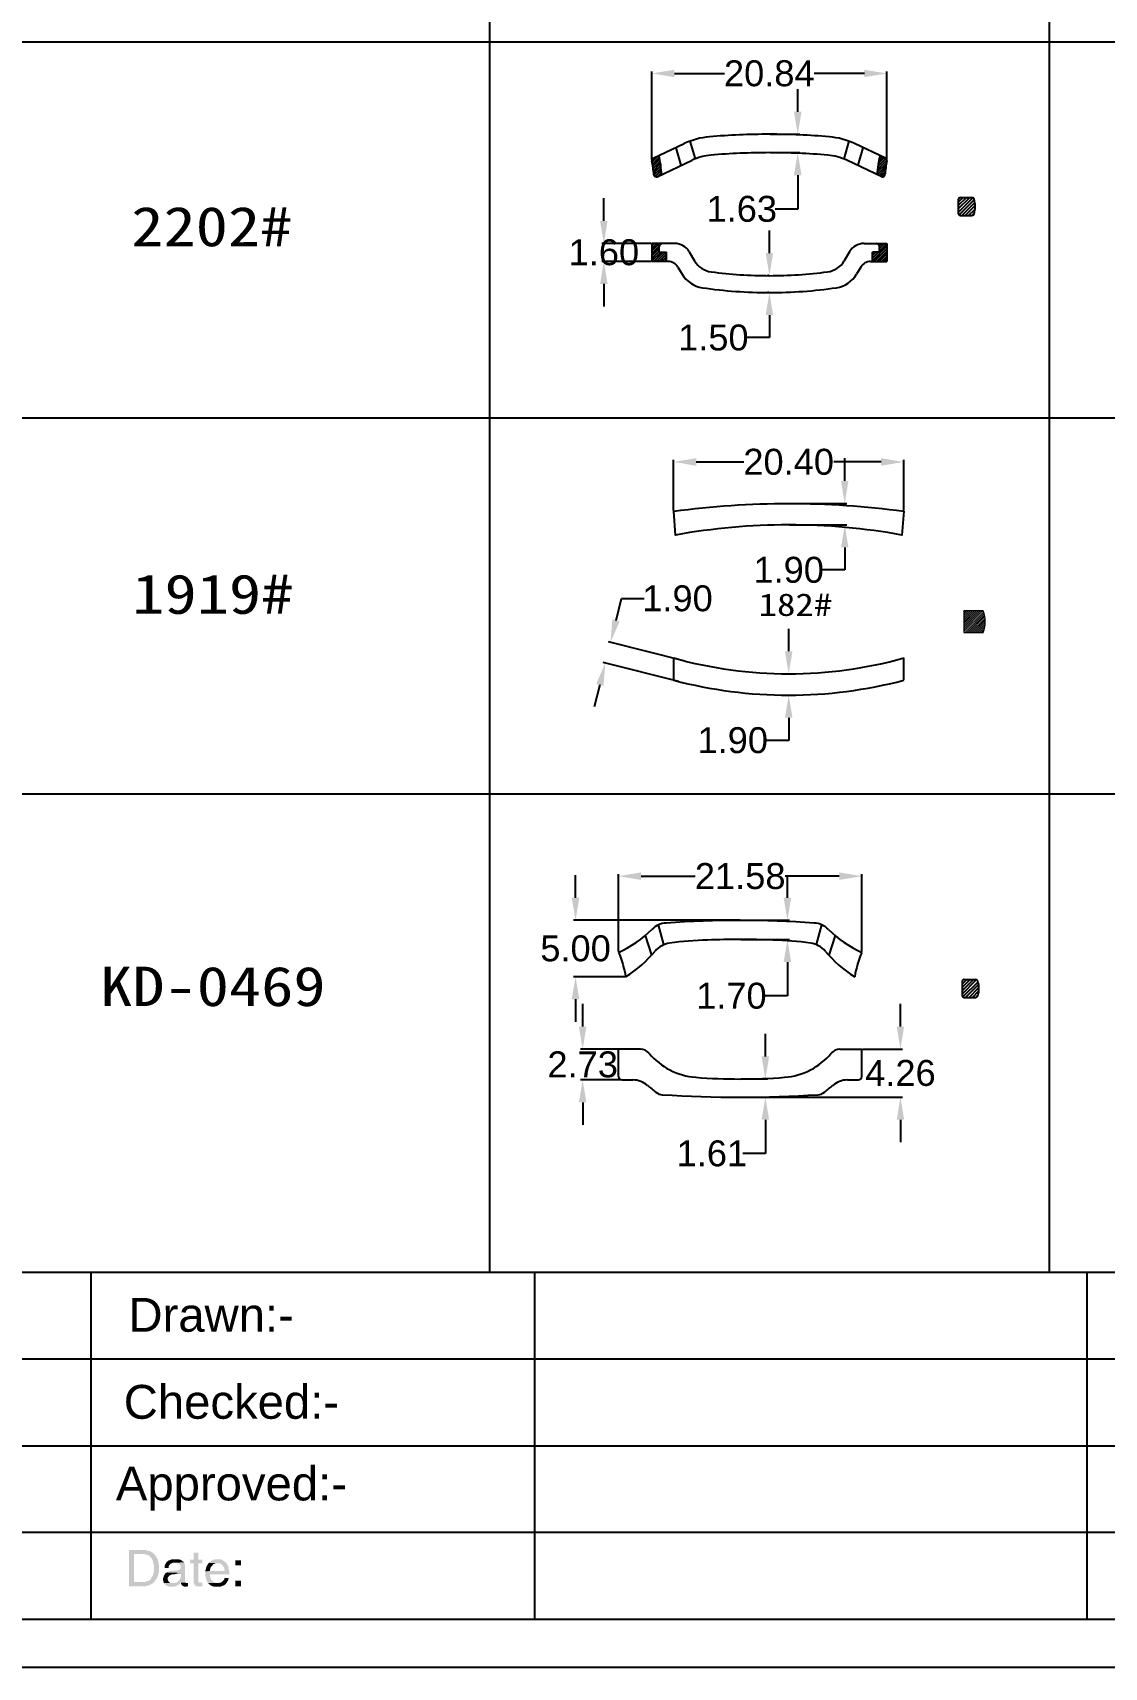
# Model space of a CAD drawing. Header units: inches. Extents: x 3613 to 8393, y -2205 to -794.
# Drawn here: x 3708.3 to 3803.3, y -1865.1 to -1720.2 of the extents above; entities that cross this region are included whole.
import ezdxf

# ---------------------------------------------------------------- set-up
doc = ezdxf.new("R2010")
doc.units = ezdxf.units.IN
doc.header["$MEASUREMENT"] = 0
doc.linetypes.add('PHANTOM2', pattern=[1.25, 0.625, -0.125, 0.125, -0.125, 0.125, -0.125])
doc.layers.add('Section Line', color=6, linetype='PHANTOM2')
doc.layers.add('绘图', color=7, linetype='Continuous', lineweight=13)
doc.styles.get("Standard").update_dxf_attribs({"font": 'arial.ttf'})
doc.dimstyles.new('Standard$0', dxfattribs={"dimtxt": 2.3, "dimasz": 2, "dimexe": 1, "dimexo": 1, "dimgap": 1, "dimtad": 0, "dimtih": 1, "dimtoh": 1, "dimdec": 1, "dimzin": 0, "dimdsep": 46, "dimtxsty": 'Standard', "dimcen": 0, "dimclrd": 4, "dimclre": 4, "dimclrt": 4, "dimadec": 1, "dimazin": 0, "dimtfac": 1, "dimtdec": 1, "dimtofl": 0, "dimtmove": 0, "dimatfit": 0, "dimfxl": 1, "dimtolj": 1, "dimtzin": 0, "dimarcsym": 0})
pattern_1 = [(45, (5193.60463, -896.85571), (-0.112253202, 0.112253202), [])]
pattern_2 = [(45, (5193.60463, -900.43512), (-0.112253202, 0.112253202), [])]

# ---------------------------------------------------------------- blocks, each defined once
blk = doc.blocks.new('*D564')
at = {"color": 0, "lineweight": -2, "transparency": 16777216}
for p, q in [((3763.17, -1731.44), (3763.17, -1723.62)), ((3765.17, -1723.8), (3769.6, -1723.8)), ((3782.01, -1723.8), (3777.57, -1723.8)), ((3784.01, -1731.44), (3784.01, -1723.62))]:
    blk.add_line(p, q, dxfattribs=at)
at = {"color": 0, "transparency": 16777216}
for points in [[(3765.17, -1723.47), (3765.17, -1724.13), (3763.17, -1723.8)], [(3782.01, -1723.47), (3782.01, -1724.13), (3784.01, -1723.8)]]:
    blk.add_solid(points, dxfattribs=at)
at = {"layer": 'Defpoints', "color": 0, "transparency": 16777216}
for p in [(3784.01, -1723.8), (3763.17, -1731.5), (3784.01, -1731.5)]:
    blk.add_point(p, dxfattribs=at)
at = {"color": 0, "lineweight": 9, "transparency": 16777216, "insert": (3773.58, -1723.8), "char_height": 2.3, "attachment_point": 5}
blk.add_mtext('\\A1;20.84', dxfattribs=at)
blk = doc.blocks.new('*D565')
at = {"color": 0, "lineweight": -2, "transparency": 16777216}
for p, q in [((3776.1, -1727.19), (3776.1, -1725.19)), ((3773.65, -1729.19), (3776.28, -1729.19)), ((3773.65, -1730.82), (3776.28, -1730.82)), ((3776.1, -1732.82), (3776.1, -1735.82)), ((3776.1, -1735.82), (3774.1, -1735.82))]:
    blk.add_line(p, q, dxfattribs=at)
at = {"color": 0, "transparency": 16777216}
for points in [[(3775.77, -1727.19), (3776.44, -1727.19), (3776.1, -1729.19)], [(3775.77, -1732.82), (3776.44, -1732.82), (3776.1, -1730.82)]]:
    blk.add_solid(points, dxfattribs=at)
at = {"layer": 'Defpoints', "color": 0, "transparency": 16777216}
for p in [(3773.59, -1729.19), (3773.59, -1730.82), (3776.1, -1730.82)]:
    blk.add_point(p, dxfattribs=at)
at = {"color": 0, "lineweight": 9, "transparency": 16777216, "insert": (3771.14, -1735.82), "char_height": 2.3, "attachment_point": 5}
blk.add_mtext('\\A1;1.63', dxfattribs=at)
blk = doc.blocks.new('*D566')
at = {"color": 0, "lineweight": -2, "transparency": 16777216}
for p, q in [((3758.91, -1736.87), (3758.91, -1734.87)), ((3763.11, -1738.87), (3758.73, -1738.87)), ((3763.11, -1740.47), (3758.73, -1740.47)), ((3758.91, -1742.47), (3758.91, -1744.47))]:
    blk.add_line(p, q, dxfattribs=at)
at = {"color": 0, "transparency": 16777216}
for points in [[(3758.57, -1736.87), (3759.24, -1736.87), (3758.91, -1738.87)], [(3758.57, -1742.47), (3759.24, -1742.47), (3758.91, -1740.47)]]:
    blk.add_solid(points, dxfattribs=at)
at = {"layer": 'Defpoints', "color": 0, "transparency": 16777216}
for p in [(3758.91, -1738.87), (3763.17, -1738.87), (3763.17, -1740.47)]:
    blk.add_point(p, dxfattribs=at)
at = {"color": 0, "lineweight": 9, "transparency": 16777216, "insert": (3758.91, -1739.67), "char_height": 2.3, "attachment_point": 5}
blk.add_mtext('\\A1;1.60', dxfattribs=at)
blk = doc.blocks.new('*D567')
at = {"color": 0, "lineweight": -2, "transparency": 16777216}
for p, q in [((3773.59, -1739.73), (3773.59, -1737.73)), ((3773.53, -1741.73), (3773.41, -1741.73)), ((3773.53, -1743.23), (3773.41, -1743.23)), ((3773.59, -1745.23), (3773.59, -1747.23)), ((3773.59, -1747.23), (3771.59, -1747.23))]:
    blk.add_line(p, q, dxfattribs=at)
at = {"color": 0, "transparency": 16777216}
for points in [[(3773.26, -1739.73), (3773.92, -1739.73), (3773.59, -1741.73)], [(3773.26, -1745.23), (3773.92, -1745.23), (3773.59, -1743.23)]]:
    blk.add_solid(points, dxfattribs=at)
at = {"layer": 'Defpoints', "color": 0, "transparency": 16777216}
for p in [(3773.59, -1741.73), (3773.59, -1743.23), (3773.59, -1743.23)]:
    blk.add_point(p, dxfattribs=at)
at = {"color": 0, "lineweight": 9, "transparency": 16777216, "insert": (3768.62, -1747.23), "char_height": 2.3, "attachment_point": 5}
blk.add_mtext('\\A1;1.50', dxfattribs=at)
blk = doc.blocks.new('*D568')
at = {"color": 0, "lineweight": -2, "transparency": 16777216}
for p, q in [((3765.1, -1762.56), (3765.1, -1758.07)), ((3767.1, -1758.25), (3771.32, -1758.25)), ((3783.5, -1758.25), (3779.29, -1758.25)), ((3785.5, -1762.56), (3785.5, -1758.07))]:
    blk.add_line(p, q, dxfattribs=at)
at = {"color": 0, "transparency": 16777216}
for points in [[(3767.1, -1757.92), (3767.1, -1758.59), (3765.1, -1758.25)], [(3783.5, -1757.92), (3783.5, -1758.59), (3785.5, -1758.25)]]:
    blk.add_solid(points, dxfattribs=at)
at = {"layer": 'Defpoints', "color": 0, "transparency": 16777216}
for p in [(3765.1, -1758.25), (3765.1, -1762.62), (3785.5, -1762.62)]:
    blk.add_point(p, dxfattribs=at)
at = {"color": 0, "lineweight": 9, "transparency": 16777216, "insert": (3775.3, -1758.25), "char_height": 2.3, "attachment_point": 5}
blk.add_mtext('\\A1;20.40', dxfattribs=at)
blk = doc.blocks.new('*D569')
at = {"color": 0, "lineweight": -2, "transparency": 16777216}
for p, q in [((3780.27, -1759.93), (3780.27, -1757.93)), ((3775.37, -1761.93), (3780.45, -1761.93)), ((3775.37, -1763.83), (3780.45, -1763.83)), ((3780.27, -1765.83), (3780.27, -1767.83)), ((3780.27, -1767.83), (3778.27, -1767.83))]:
    blk.add_line(p, q, dxfattribs=at)
at = {"color": 0, "transparency": 16777216}
for points in [[(3779.94, -1759.93), (3780.6, -1759.93), (3780.27, -1761.93)], [(3779.94, -1765.83), (3780.6, -1765.83), (3780.27, -1763.83)]]:
    blk.add_solid(points, dxfattribs=at)
at = {"layer": 'Defpoints', "color": 0, "transparency": 16777216}
for p in [(3775.3, -1761.93), (3775.3, -1763.83), (3780.27, -1763.83)]:
    blk.add_point(p, dxfattribs=at)
at = {"color": 0, "lineweight": 9, "transparency": 16777216, "insert": (3775.3, -1767.83), "char_height": 2.3, "attachment_point": 5}
blk.add_mtext('\\A1;1.90', dxfattribs=at)
blk = doc.blocks.new('*D570')
at = {"color": 0, "lineweight": -2, "transparency": 16777216}
for p, q in [((3775.3, -1775.04), (3775.3, -1773.04)), ((3775.37, -1777.04), (3775.48, -1777.04)), ((3775.37, -1778.94), (3775.48, -1778.94)), ((3775.3, -1780.94), (3775.3, -1782.94)), ((3775.3, -1782.94), (3773.3, -1782.94))]:
    blk.add_line(p, q, dxfattribs=at)
at = {"color": 0, "transparency": 16777216}
for points in [[(3774.97, -1775.04), (3775.64, -1775.04), (3775.3, -1777.04)], [(3774.97, -1780.94), (3775.64, -1780.94), (3775.3, -1778.94)]]:
    blk.add_solid(points, dxfattribs=at)
at = {"layer": 'Defpoints', "color": 0, "transparency": 16777216}
for p in [(3775.3, -1777.04), (3775.3, -1778.94), (3775.3, -1778.94)]:
    blk.add_point(p, dxfattribs=at)
at = {"color": 0, "lineweight": 9, "transparency": 16777216, "insert": (3770.34, -1782.94), "char_height": 2.3, "attachment_point": 5}
blk.add_mtext('\\A1;1.90', dxfattribs=at)
blk = doc.blocks.new('*D571')
at = {"color": 0, "lineweight": -2, "transparency": 16777216}
for p, q in [((3759.99, -1772.3), (3760.47, -1770.36)), ((3760.47, -1770.36), (3762.47, -1770.36)), ((3766.01, -1775.88), (3759.32, -1774.2)), ((3765.55, -1777.72), (3758.86, -1776.04)), ((3758.55, -1778.02), (3758.06, -1779.96))]:
    blk.add_line(p, q, dxfattribs=at)
at = {"color": 0, "transparency": 16777216}
for points in [[(3759.66, -1772.22), (3760.31, -1772.38), (3759.5, -1774.24)], [(3758.23, -1777.94), (3758.87, -1778.1), (3759.04, -1776.08)]]:
    blk.add_solid(points, dxfattribs=at)
at = {"layer": 'Defpoints', "color": 0, "transparency": 16777216}
for p in [(3759.04, -1776.08), (3766.08, -1775.89), (3765.61, -1777.74)]:
    blk.add_point(p, dxfattribs=at)
at = {"color": 0, "lineweight": 9, "transparency": 16777216, "insert": (3765.44, -1770.36), "char_height": 2.3, "attachment_point": 5}
blk.add_mtext('\\A1;1.90', dxfattribs=at)
blk = doc.blocks.new('*D572')
at = {"color": 0, "lineweight": -2, "transparency": 16777216}
for p, q in [((3760.21, -1801.68), (3760.21, -1794.81)), ((3762.21, -1794.99), (3767, -1794.99)), ((3779.79, -1794.99), (3774.99, -1794.99)), ((3781.79, -1801.68), (3781.79, -1794.81))]:
    blk.add_line(p, q, dxfattribs=at)
at = {"color": 0, "transparency": 16777216}
for points in [[(3762.21, -1794.65), (3762.21, -1795.32), (3760.21, -1794.99)], [(3779.79, -1794.65), (3779.79, -1795.32), (3781.79, -1794.99)]]:
    blk.add_solid(points, dxfattribs=at)
at = {"layer": 'Defpoints', "color": 0, "transparency": 16777216}
for p in [(3781.79, -1794.99), (3760.21, -1801.74), (3781.79, -1801.74)]:
    blk.add_point(p, dxfattribs=at)
at = {"color": 0, "lineweight": 9, "transparency": 16777216, "insert": (3771, -1794.99), "char_height": 2.3, "attachment_point": 5}
blk.add_mtext('\\A1;21.58', dxfattribs=at)
blk = doc.blocks.new('*D573')
at = {"color": 0, "lineweight": -2, "transparency": 16777216}
for p, q in [((3773.23, -1810.97), (3773.23, -1808.97)), ((3771.06, -1812.97), (3773.41, -1812.97)), ((3771.06, -1814.58), (3773.41, -1814.58)), ((3773.23, -1816.58), (3773.23, -1819.58)), ((3773.23, -1819.58), (3771.23, -1819.58))]:
    blk.add_line(p, q, dxfattribs=at)
at = {"color": 0, "transparency": 16777216}
for points in [[(3772.9, -1810.97), (3773.57, -1810.97), (3773.23, -1812.97)], [(3772.9, -1816.58), (3773.57, -1816.58), (3773.23, -1814.58)]]:
    blk.add_solid(points, dxfattribs=at)
at = {"layer": 'Defpoints', "color": 0, "transparency": 16777216}
for p in [(3771, -1812.97), (3771, -1814.58), (3773.23, -1814.58)]:
    blk.add_point(p, dxfattribs=at)
at = {"color": 0, "lineweight": 9, "transparency": 16777216, "insert": (3768.49, -1819.58), "char_height": 2.3, "attachment_point": 5}
blk.add_mtext('\\A1;1.61', dxfattribs=at)
blk = doc.blocks.new('*D574')
at = {"color": 0, "lineweight": -2, "transparency": 16777216}
for p, q in [((3775.19, -1796.9), (3775.19, -1794.9)), ((3771.06, -1798.9), (3775.37, -1798.9)), ((3771.06, -1800.6), (3775.37, -1800.6)), ((3775.19, -1802.6), (3775.19, -1805.6)), ((3775.19, -1805.6), (3773.19, -1805.6))]:
    blk.add_line(p, q, dxfattribs=at)
at = {"color": 0, "transparency": 16777216}
for points in [[(3774.85, -1796.9), (3775.52, -1796.9), (3775.19, -1798.9)], [(3774.85, -1802.6), (3775.52, -1802.6), (3775.19, -1800.6)]]:
    blk.add_solid(points, dxfattribs=at)
at = {"layer": 'Defpoints', "color": 0, "transparency": 16777216}
for p in [(3771, -1798.9), (3775.19, -1798.9), (3771, -1800.6)]:
    blk.add_point(p, dxfattribs=at)
at = {"color": 0, "lineweight": 9, "transparency": 16777216, "insert": (3770.22, -1805.6), "char_height": 2.3, "attachment_point": 5}
blk.add_mtext('\\A1;1.70', dxfattribs=at)
blk = doc.blocks.new('*D575')
at = {"color": 0, "lineweight": -2, "transparency": 16777216}
for p, q in [((3756.4, -1796.9), (3756.4, -1794.9)), ((3771, -1798.9), (3756.22, -1798.9)), ((3760.78, -1803.9), (3756.22, -1803.9)), ((3756.4, -1805.9), (3756.4, -1807.9))]:
    blk.add_line(p, q, dxfattribs=at)
at = {"color": 0, "transparency": 16777216}
for points in [[(3756.06, -1796.9), (3756.73, -1796.9), (3756.4, -1798.9)], [(3756.06, -1805.9), (3756.73, -1805.9), (3756.4, -1803.9)]]:
    blk.add_solid(points, dxfattribs=at)
at = {"layer": 'Defpoints', "color": 0, "transparency": 16777216}
for p in [(3756.4, -1798.9), (3771.06, -1798.9), (3760.84, -1803.9)]:
    blk.add_point(p, dxfattribs=at)
at = {"color": 0, "lineweight": 9, "transparency": 16777216, "insert": (3756.4, -1801.4), "char_height": 2.3, "attachment_point": 5}
blk.add_mtext('\\A1;5.00', dxfattribs=at)
blk = doc.blocks.new('*D576')
at = {"color": 0, "lineweight": -2, "transparency": 16777216}
for p, q in [((3757.03, -1808.32), (3757.03, -1806.32)), ((3760.44, -1810.32), (3756.85, -1810.32)), ((3760.44, -1813.05), (3756.85, -1813.05)), ((3757.03, -1815.05), (3757.03, -1817.05))]:
    blk.add_line(p, q, dxfattribs=at)
at = {"color": 0, "transparency": 16777216}
for points in [[(3756.69, -1808.32), (3757.36, -1808.32), (3757.03, -1810.32)], [(3756.69, -1815.05), (3757.36, -1815.05), (3757.03, -1813.05)]]:
    blk.add_solid(points, dxfattribs=at)
at = {"layer": 'Defpoints', "color": 0, "transparency": 16777216}
for p in [(3757.03, -1810.32), (3760.51, -1810.32), (3760.51, -1813.05)]:
    blk.add_point(p, dxfattribs=at)
at = {"color": 0, "lineweight": 9, "transparency": 16777216, "insert": (3757.03, -1811.69), "char_height": 2.3, "attachment_point": 5}
blk.add_mtext('\\A1;2.73', dxfattribs=at)
blk = doc.blocks.new('*D577')
at = {"color": 0, "lineweight": -2, "transparency": 16777216}
for p, q in [((3785.21, -1808.32), (3785.21, -1806.32)), ((3781.85, -1810.32), (3785.39, -1810.32)), ((3771.06, -1814.58), (3785.39, -1814.58)), ((3785.21, -1816.58), (3785.21, -1818.58))]:
    blk.add_line(p, q, dxfattribs=at)
at = {"color": 0, "transparency": 16777216}
for points in [[(3784.88, -1808.32), (3785.54, -1808.32), (3785.21, -1810.32)], [(3784.88, -1816.58), (3785.54, -1816.58), (3785.21, -1814.58)]]:
    blk.add_solid(points, dxfattribs=at)
at = {"layer": 'Defpoints', "color": 0, "transparency": 16777216}
for p in [(3781.79, -1810.32), (3785.21, -1810.32), (3771, -1814.58)]:
    blk.add_point(p, dxfattribs=at)
at = {"color": 0, "lineweight": 9, "transparency": 16777216, "insert": (3785.21, -1812.45), "char_height": 2.3, "attachment_point": 5}
blk.add_mtext('\\A1;4.26', dxfattribs=at)

msp = doc.modelspace()

# ---------------------------------------------------------------- hatches: boundary and pattern name
at = {"lineweight": 9}
h = msp.add_hatch(dxfattribs=at)
h.set_pattern_fill('ANSI31', color=1, style=0)
h.set_pattern_definition([(45, (3726.22736, -1779.39709), (-0.08838835, 0.08838835), [])])
h.paths.add_polyline_path([(3792.538, -1773.363, 0.2105263), (3792.538, -1771.463), (3790.838, -1771.463), (3790.838, -1773.363)])
at = {"transparency": 33554559}
for points in [[(3718.108, -1854.747), (3716.8, -1854.747), (3716.8, -1857.951), (3718.289, -1857.951), (3718.379, -1857.906), (3718.469, -1857.906), (3718.56, -1857.861), (3718.605, -1857.861), (3718.695, -1857.816), (3718.785, -1857.771), (3718.83, -1857.726), (3718.921, -1857.68), (3718.966, -1857.635), (3719.011, -1857.59), (3717.251, -1857.59), (3717.251, -1855.108), (3718.063, -1855.108), (3719.011, -1855.063), (3718.921, -1855.018), (3718.876, -1854.972), (3718.785, -1854.927), (3718.74, -1854.882), (3718.65, -1854.837), (3718.56, -1854.792), (3718.379, -1854.792), (3718.334, -1854.747), (3718.244, -1854.747)], [(3719.011, -1855.063), (3718.063, -1855.108), (3718.199, -1855.108), (3718.289, -1855.153), (3718.379, -1855.153), (3718.424, -1855.198), (3718.515, -1855.198), (3718.605, -1855.243), (3718.65, -1855.334), (3718.695, -1855.379), (3718.785, -1855.424), (3718.83, -1855.514), (3718.83, -1855.559), (3718.876, -1855.649), (3718.921, -1855.695), (3718.921, -1855.785), (3718.966, -1855.875), (3718.966, -1855.965), (3719.011, -1856.056), (3719.011, -1856.642), (3718.966, -1856.733), (3718.966, -1856.823), (3718.921, -1856.913), (3718.921, -1857.003), (3718.876, -1857.049), (3718.83, -1857.139), (3718.785, -1857.184), (3718.74, -1857.274), (3718.74, -1857.274), (3718.695, -1857.364), (3718.605, -1857.41), (3718.56, -1857.455), (3718.469, -1857.5), (3718.379, -1857.5), (3718.334, -1857.545), (3718.244, -1857.545), (3718.153, -1857.59), (3717.251, -1857.59), (3719.011, -1857.59), (3719.101, -1857.5), (3719.101, -1857.5), (3719.146, -1857.41), (3719.192, -1857.364), (3719.237, -1857.319), (3719.282, -1857.229), (3719.327, -1857.139), (3719.327, -1857.094), (3719.372, -1857.003), (3719.372, -1856.913), (3719.417, -1856.823), (3719.417, -1856.733), (3719.462, -1856.642), (3719.462, -1856.101), (3719.417, -1856.011), (3719.417, -1855.83), (3719.372, -1855.74), (3719.372, -1855.695), (3719.327, -1855.604), (3719.327, -1855.514), (3719.282, -1855.469), (3719.237, -1855.379), (3719.192, -1855.288), (3719.146, -1855.243), (3719.101, -1855.198), (3719.056, -1855.108)], [(3722.937, -1854.972), (3722.531, -1854.972), (3722.531, -1855.604), (3722.215, -1855.604), (3722.215, -1855.92), (3722.531, -1855.92), (3722.531, -1857.635), (3722.576, -1857.726), (3722.622, -1857.816), (3722.622, -1857.861), (3722.667, -1857.906), (3722.712, -1857.906), (3722.802, -1857.951), (3722.892, -1857.951), (3722.983, -1857.996), (3723.028, -1857.996), (3723.073, -1857.951), (3723.299, -1857.951), (3723.299, -1857.635), (3723.073, -1857.635), (3722.983, -1857.59), (3722.937, -1857.545), (3722.937, -1855.92), (3723.299, -1855.92), (3723.299, -1855.604), (3722.937, -1855.604)], [(3720.139, -1856.733), (3720.094, -1856.778), (3720.004, -1856.823), (3720.004, -1856.868), (3719.959, -1856.913), (3719.914, -1857.003), (3719.868, -1857.049), (3719.868, -1857.139), (3719.823, -1857.229), (3719.823, -1857.455), (3719.868, -1857.545), (3719.868, -1857.635), (3719.914, -1857.68), (3720.636, -1857.68), (3720.5, -1857.68), (3720.41, -1857.635), (3720.365, -1857.59), (3720.32, -1857.545), (3720.275, -1857.455), (3720.23, -1857.364), (3720.23, -1857.229), (3720.275, -1857.139), (3720.32, -1857.094), (3720.365, -1857.003), (3720.41, -1857.003), (3720.5, -1856.958), (3720.591, -1856.913), (3720.771, -1856.913), (3721.132, -1856.823), (3721.313, -1856.823), (3721.403, -1856.778)], [(3721.674, -1855.83), (3720.861, -1855.875), (3721.042, -1855.875), (3721.087, -1855.92), (3721.177, -1855.92), (3721.222, -1855.965), (3721.313, -1856.011), (3721.358, -1856.101), (3721.358, -1856.191), (3721.403, -1856.281), (3721.403, -1856.281), (3721.358, -1856.372), (3721.358, -1856.417), (3721.313, -1856.462), (3721.222, -1856.507), (3721.177, -1856.507), (3721.087, -1856.552), (3720.591, -1856.597), (3720.455, -1856.597), (3720.365, -1856.642), (3720.275, -1856.687), (3720.23, -1856.687), (3720.139, -1856.733), (3721.403, -1856.778), (3721.403, -1857.094), (3721.358, -1857.184), (3721.358, -1857.319), (3721.313, -1857.364), (3721.222, -1857.455), (3721.177, -1857.5), (3721.132, -1857.545), (3721.087, -1857.59), (3720.997, -1857.635), (3720.907, -1857.635), (3720.816, -1857.68), (3719.914, -1857.68), (3719.959, -1857.771), (3720.049, -1857.816), (3720.094, -1857.861), (3720.139, -1857.906), (3720.23, -1857.951), (3720.275, -1857.951), (3720.365, -1857.996), (3720.861, -1857.996), (3720.907, -1857.951), (3720.997, -1857.906), (3721.087, -1857.906), (3721.132, -1857.861), (3721.222, -1857.816), (3721.313, -1857.726), (3721.313, -1857.726), (3721.403, -1857.635), (3721.809, -1857.635), (3721.764, -1857.545), (3721.764, -1856.101), (3721.719, -1856.011), (3721.719, -1855.92)], [(3720.907, -1855.559), (3720.591, -1855.559), (3720.5, -1855.604), (3720.41, -1855.649), (3720.365, -1855.649), (3720.275, -1855.695), (3720.23, -1855.74), (3720.184, -1855.785), (3720.139, -1855.83), (3720.094, -1855.875), (3720.049, -1855.965), (3720.004, -1856.056), (3719.959, -1856.146), (3719.959, -1856.326), (3720.32, -1856.326), (3720.32, -1856.191), (3720.365, -1856.101), (3720.41, -1856.056), (3720.455, -1855.965), (3720.5, -1855.965), (3720.591, -1855.92), (3720.681, -1855.875), (3720.861, -1855.875), (3721.674, -1855.83), (3721.629, -1855.785), (3721.538, -1855.74), (3721.493, -1855.695), (3721.448, -1855.649), (3721.358, -1855.604), (3721.268, -1855.604), (3721.222, -1855.559), (3720.997, -1855.559)], [(3724.653, -1855.559), (3724.427, -1855.559), (3724.337, -1855.604), (3724.291, -1855.604), (3724.201, -1855.649), (3724.111, -1855.695), (3724.066, -1855.74), (3723.976, -1855.785), (3723.93, -1855.83), (3723.885, -1855.875), (3724.653, -1855.92), (3724.833, -1855.92), (3724.923, -1855.965), (3725.014, -1856.011), (3725.059, -1856.056), (3725.104, -1856.101), (3725.104, -1856.101), (3725.149, -1856.191), (3725.194, -1856.236), (3725.239, -1856.326), (3725.239, -1856.417), (3725.284, -1856.507), (3725.284, -1856.597), (3723.976, -1856.597), (3723.569, -1856.642), (3723.569, -1857.094), (3723.614, -1857.184), (3723.614, -1857.274), (3723.66, -1857.364), (3723.66, -1857.41), (3723.705, -1857.5), (3723.75, -1857.59), (3723.795, -1857.635), (3723.84, -1857.68), (3724.653, -1857.68), (3724.562, -1857.68), (3724.472, -1857.635), (3724.382, -1857.635), (3724.337, -1857.59), (3724.246, -1857.545), (3724.201, -1857.5), (3724.156, -1857.455), (3724.111, -1857.41), (3724.066, -1857.364), (3724.066, -1857.274), (3724.021, -1857.229), (3724.021, -1857.139), (3723.976, -1857.003), (3723.976, -1856.913), (3725.691, -1856.913), (3725.691, -1856.597), (3725.645, -1856.507), (3725.645, -1856.326), (3725.6, -1856.236), (3725.555, -1856.146), (3725.555, -1856.101), (3725.51, -1856.011), (3725.465, -1855.965), (3725.42, -1855.875), (3725.375, -1855.83), (3725.284, -1855.785), (3725.239, -1855.74), (3725.149, -1855.695), (3725.104, -1855.649), (3725.014, -1855.604), (3724.923, -1855.559), (3724.743, -1855.559)], [(3723.885, -1855.875), (3723.84, -1855.92), (3723.795, -1856.011), (3723.75, -1856.056), (3723.705, -1856.146), (3723.66, -1856.191), (3723.66, -1856.281), (3723.614, -1856.372), (3723.614, -1856.462), (3723.569, -1856.552), (3723.569, -1856.642), (3723.976, -1856.597), (3723.976, -1856.507), (3724.021, -1856.417), (3724.021, -1856.326), (3724.066, -1856.281), (3724.111, -1856.191), (3724.156, -1856.146), (3724.201, -1856.101), (3724.246, -1856.011), (3724.337, -1855.965), (3724.382, -1855.965), (3724.472, -1855.92), (3724.653, -1855.92)], [(3726.729, -1856.101), (3726.729, -1855.649), (3726.232, -1855.649), (3726.232, -1856.101)], [(3721.809, -1857.635), (3721.403, -1857.635), (3721.403, -1857.726), (3721.899, -1857.68), (3721.899, -1857.68)], [(3722.035, -1857.68), (3721.899, -1857.68), (3721.403, -1857.726), (3721.448, -1857.816), (3721.493, -1857.861), (3721.493, -1857.861), (3721.538, -1857.906), (3721.629, -1857.951), (3721.719, -1857.996), (3721.899, -1857.996), (3721.945, -1857.951), (3722.035, -1857.951)], [(3725.645, -1857.229), (3725.239, -1857.229), (3725.239, -1857.364), (3725.194, -1857.41), (3725.104, -1857.5), (3725.059, -1857.545), (3725.014, -1857.59), (3724.923, -1857.635), (3724.833, -1857.635), (3724.743, -1857.68), (3723.84, -1857.68), (3723.885, -1857.771), (3723.976, -1857.816), (3724.021, -1857.861), (3724.111, -1857.906), (3724.201, -1857.951), (3724.246, -1857.951), (3724.337, -1857.996), (3724.923, -1857.996), (3725.014, -1857.951), (3725.104, -1857.906), (3725.149, -1857.906), (3725.239, -1857.861), (3725.284, -1857.816), (3725.375, -1857.771), (3725.42, -1857.68), (3725.465, -1857.635), (3725.51, -1857.545), (3725.555, -1857.5), (3725.6, -1857.41), (3725.6, -1857.319)], [(3726.729, -1857.951), (3726.729, -1857.455), (3726.232, -1857.455), (3726.232, -1857.951)]]:
    msp.add_hatch(color=256, dxfattribs=at).paths.add_polyline_path(points)
at = {"layer": 'Section Line', "linetype": 'Continuous', "ltscale": 2}
h = msp.add_hatch(dxfattribs=at)
h.set_pattern_fill('ANSI31', color=1, scale=0.05)
h.set_pattern_definition(pattern_2)
edge = h.paths.add_edge_path()
edge.add_arc((3763.542, -1732.779), 0.2, 184.5653, 295.22972, ccw=False)
edge.add_arc((3751.543, -1733.737), 11.837, 364.5653, 370.71005)
edge.add_arc((3763.37, -1731.5), 0.2, 115.22972, 190.71005, ccw=False)
edge.add_line((3763.285, -1731.319), (3763.795, -1731.079))
edge.add_arc((3751.543, -1733.737), 12.537, 364.45022, 372.24086, ccw=False)
edge.add_line((3764.042, -1732.764), (3763.627, -1732.96))
h = msp.add_hatch(dxfattribs=at)
h.set_pattern_fill('ANSI31', color=1, scale=0.05)
h.set_pattern_definition(pattern_2)
edge = h.paths.add_edge_path()
edge.add_arc((3783.636, -1732.779), 0.2, 244.77028, 355.4347)
edge.add_arc((3795.635, -1733.737), 11.837, 169.28995, 175.4347, ccw=False)
edge.add_arc((3783.807, -1731.5), 0.2, 349.28995, 424.77028)
edge.add_line((3783.892, -1731.319), (3783.383, -1731.079))
edge.add_arc((3795.635, -1733.737), 12.537, 167.75914, 175.54978)
edge.add_line((3783.135, -1732.764), (3783.55, -1732.96))
h = msp.add_hatch(dxfattribs=at)
h.set_pattern_fill('ANSI31', color=256, scale=0.0666)
h.set_pattern_definition([(45, (4256.62656, -1457.33464), (-0.149521264, 0.149521264), [])])
edge = h.paths.add_edge_path()
edge.add_line((3790.344, -1735.004), (3790.344, -1736.2))
edge.add_arc((3790.544, -1736.2), 0.2, 180, 270)
edge.add_line((3790.544, -1736.4), (3791.548, -1736.4))
edge.add_arc((3791.548, -1736.2), 0.2, 270, 341.767)
edge.add_arc((3789.731, -1735.602), 2.112, 341.767, 378.233)
edge.add_arc((3791.548, -1735.004), 0.2, 18.233, 90)
edge.add_line((3791.548, -1734.804), (3790.544, -1734.804))
edge.add_arc((3790.544, -1735.004), 0.2, 90, 180)
h = msp.add_hatch(dxfattribs=at)
h.set_pattern_fill('ANSI31', color=1, scale=0.05)
h.set_pattern_definition(pattern_1)
h.paths.add_polyline_path([(3764.451, -1740.474), (3764.451, -1739.646), (3763.817, -1739.646), (3763.817, -1738.874), (3763.17, -1738.874), (3763.17, -1740.474)])
h = msp.add_hatch(dxfattribs=at)
h.set_pattern_fill('ANSI31', color=1, scale=0.05)
h.set_pattern_definition(pattern_1)
h.paths.add_polyline_path([(3784.007, -1740.474), (3784.007, -1738.874), (3783.36, -1738.874), (3783.36, -1739.646), (3782.727, -1739.646), (3782.727, -1740.474)])
h = msp.add_hatch(dxfattribs=at)
h.set_pattern_fill('ANSI31', color=256, scale=0.0666)
h.set_pattern_definition([(45, (4256.95948, -1526.67189), (-0.149521264, 0.149521264), [])])
edge = h.paths.add_edge_path()
edge.add_line((3790.677, -1804.341), (3790.677, -1805.537))
edge.add_arc((3790.877, -1805.537), 0.2, 180, 270)
edge.add_line((3790.877, -1805.737), (3791.881, -1805.737))
edge.add_arc((3791.881, -1805.537), 0.2, 270, 341.767)
edge.add_arc((3790.064, -1804.939), 2.112, 341.767, 378.233)
edge.add_arc((3791.881, -1804.341), 0.2, 18.233, 90)
edge.add_line((3791.881, -1804.141), (3790.877, -1804.141))
edge.add_arc((3790.877, -1804.341), 0.2, 90, 180)

# ---------------------------------------------------------------- linework, layer by layer
for p, q in [((3748.753, -1574.144), (3748.753, -1830.105)), ((3798.4, -1574.144), (3798.4, -1830.105)), ((3632.745, -1721.004), (4029.183, -1721.004)), ((3763.285, -1731.319), (3766.036, -1730.023)), ((3765.292, -1730.39), (3765.743, -1731.946)), ((3766.545, -1729.816), (3766.994, -1731.366)), ((3780.633, -1729.816), (3780.183, -1731.366)), ((3783.892, -1731.319), (3781.142, -1730.023)), ((3781.886, -1730.39), (3781.435, -1731.946)), ((3763.627, -1732.96), (3766.73, -1731.497)), ((3783.55, -1732.96), (3780.447, -1731.497)), ((3790.344, -1735.004), (3790.344, -1736.2)), ((3790.544, -1734.804), (3791.548, -1734.804)), ((3790.544, -1736.4), (3791.548, -1736.4)), ((3763.17, -1738.874), (3763.17, -1740.474)), ((3764.117, -1738.874), (3763.17, -1738.874)), ((3763.817, -1739.646), (3763.817, -1738.874)), ((3765.192, -1738.874), (3764.117, -1738.874)), ((3781.985, -1738.874), (3783.06, -1738.874)), ((3783.06, -1738.874), (3784.007, -1738.874)), ((3783.36, -1739.646), (3783.36, -1738.874)), ((3784.007, -1738.874), (3784.007, -1740.474)), ((3764.451, -1740.474), (3763.17, -1740.474)), ((3763.817, -1739.646), (3764.451, -1739.646)), ((3764.451, -1740.474), (3764.451, -1739.646)), ((3764.62, -1740.474), (3764.451, -1740.474)), ((3766.486, -1739.615), (3766.961, -1740.424)), ((3780.691, -1739.615), (3780.216, -1740.424)), ((3782.557, -1740.474), (3782.727, -1740.474)), ((3782.727, -1740.474), (3782.727, -1739.646)), ((3783.36, -1739.646), (3782.727, -1739.646)), ((3782.727, -1740.474), (3784.007, -1740.474)), ((3765.483, -1740.968), (3765.849, -1741.593)), ((3781.695, -1740.968), (3781.328, -1741.593)), ((3632.745, -1754.346), (4029.183, -1754.346)), ((3765.105, -1777.587), (3765.105, -1775.636)), ((3785.505, -1777.587), (3785.505, -1775.636)), ((3632.745, -1787.688), (4029.183, -1787.688)), ((3762.583, -1800.251), (3763.139, -1801.994)), ((3764.239, -1801.054), (3763.768, -1799.305)), ((3777.755, -1801.054), (3778.226, -1799.305)), ((3779.411, -1800.251), (3778.855, -1801.994)), ((3790.677, -1804.341), (3790.677, -1805.537)), ((3790.877, -1804.141), (3791.881, -1804.141)), ((3790.877, -1805.737), (3791.881, -1805.737)), ((3760.207, -1812.753), (3760.207, -1810.321)), ((3762.145, -1810.323), (3760.207, -1810.321)), ((3779.849, -1810.323), (3781.787, -1810.321)), ((3781.787, -1812.753), (3781.787, -1810.321)), ((3619.928, -1860.885), (4029.183, -1860.885))]:
    msp.add_line(p, q)
msp.add_lwpolyline([(4033.221, -1865.144), (4033.221, -1568.144), (3613.221, -1568.144), (3613.221, -1865.144)], close=True)
msp.add_lwpolyline([(3785.505, -1762.62), (3785.347, -1764.733, 0.0896272), (3765.263, -1764.733), (3765.105, -1762.62, -0.0336611), (3775.305, -1761.933, -0.0336611)], format="xyb", close=True)
for points in [[(3760.207, -1801.74, -0.0552977), (3760.841, -1803.902, -0.0552977)], [(3781.787, -1801.74, 0.0552977), (3781.153, -1803.902, 0.0552977)]]:
    msp.add_lwpolyline(points, format="xyb")
for points in [[(3632.745, -1830.105), (4029.183, -1830.105)], [(3713.415, -1830.105), (3713.415, -1860.885)], [(3752.77, -1830.105), (3752.77, -1860.885)], [(3801.738, -1830.105), (3801.738, -1860.885)], [(3632.745, -1837.777), (3928.876, -1837.777)], [(3632.745, -1845.495), (3981.816, -1845.495)], [(3632.745, -1853.167), (3928.876, -1853.167)]]:
    msp.add_lwpolyline(points)
for centre, radius, start, end in [((3773.589, -1792.533), 63.339, 89.99987, 94.82002), ((3773.589, -1792.533), 63.339, 85.17998, 90.00013), ((3768.855, -1736.007), 6.615, 95.10714, 115.22972), ((3778.322, -1736.007), 6.615, 64.77028, 84.89286), ((3763.37, -1731.5), 0.2, 115.22972, 190.71005), ((3751.543, -1733.737), 11.837, 4.5653, 10.71005), ((3751.543, -1733.737), 12.537, 4.45022, 12.24086), ((3768.855, -1736.007), 4.985, 95.10192, 115.22972), ((3773.589, -1792.54), 61.716, 89.99987, 94.8115), ((3773.589, -1792.54), 61.716, 85.1885, 90.00013), ((3778.322, -1736.007), 4.985, 64.77028, 84.89808), ((3795.635, -1733.737), 12.537, 167.75914, 175.54978), ((3795.635, -1733.737), 11.837, 169.28995, 175.4347), ((3783.807, -1731.5), 0.2, 349.28995, 64.77028), ((3763.542, -1732.779), 0.2, 184.5653, 295.22972), ((3783.636, -1732.779), 0.2, 244.77028, 355.4347), ((3790.544, -1735.004), 0.2, 90, 180), ((3791.548, -1735.004), 0.2, 18.233, 90), ((3789.731, -1735.602), 2.112, 341.767, 18.233), ((3790.544, -1736.2), 0.2, 180, 270), ((3791.548, -1736.2), 0.2, 270, 341.767), ((3764.117, -1739.174), 0.3, 90, 180), ((3765.192, -1740.374), 1.5, 30.40182, 90), ((3781.985, -1740.374), 1.5, 90, 149.59818), ((3783.06, -1739.174), 0.3, 0, 90), ((3764.62, -1741.474), 1, 30.40182, 90), ((3768.686, -1739.412), 2, 210.40182, 262.50567), ((3778.491, -1739.412), 2, 277.49433, 329.59818), ((3782.557, -1741.474), 1, 90, 149.59818), ((3768.006, -1740.327), 2.5, 210.40182, 261.68109), ((3773.589, -1702.145), 39.588, 262.50567, 270), ((3773.589, -1702.145), 39.588, 270, 277.49433), ((3779.172, -1740.327), 2.5, 278.31891, 329.59818), ((3773.589, -1702.145), 41.088, 261.68109, 270), ((3773.589, -1702.145), 41.088, 270, 278.31891), ((3775.305, -1739.179), 37.857, 254.36941, 285.63059), ((3775.305, -1739.179), 39.757, 255.1341, 284.8659), ((3770.997, -1890.73), 91.826, 85.90172, 94.09828), ((3756.171, -1792.664), 9.933, 293.97601, 314.7862), ((3764.577, -1801.133), 2, 94.09828, 134.7862), ((3777.417, -1801.133), 2, 45.2138, 85.90172), ((3785.823, -1792.664), 9.933, 225.2138, 246.02399), ((3755.052, -1794.594), 10.961, 301.87894, 320.12068), ((3764.999, -1802.904), 2, 97.36204, 140.12068), ((3769.229, -1835.642), 35.01, 91.83851, 97.36204), ((3770.997, -1890.73), 90.126, 88.16149, 91.83851), ((3772.765, -1835.642), 35.01, 82.63796, 88.16149), ((3776.995, -1802.904), 2, 39.87932, 82.63796), ((3786.942, -1794.594), 10.961, 219.87932, 238.12106), ((3790.877, -1804.341), 0.2, 90, 180), ((3791.881, -1804.341), 0.2, 18.233, 90), ((3790.064, -1804.939), 2.112, 341.767, 18.233), ((3790.877, -1805.537), 0.2, 180, 270), ((3791.881, -1805.537), 0.2, 270, 341.767), ((3762.145, -1811.323), 1, 39.83844, 90.00428), ((3779.849, -1811.323), 1, 89.99572, 140.16156), ((3767.52, -1806.838), 6, 219.83844, 265.5431), ((3774.474, -1806.838), 6, 274.4569, 320.16156), ((3760.507, -1812.753), 0.3, 180, 269.66989), ((3762.239, -1512.158), 300.9, 269.66989, 269.85688), ((3761.483, -1815.057), 2, 49.57983, 89.85688), ((3770.997, -1762.226), 50.748, 265.5431, 274.4569), ((3780.511, -1815.057), 2, 90.14312, 130.42017), ((3779.755, -1512.158), 300.9, 270.14312, 270.33011), ((3781.487, -1812.753), 0.3, 270.33011, 0), ((3781.86, -1791.131), 29.428, 229.57983, 231.47384), ((3764.153, -1813.371), 1, 231.47384, 266.43824), ((3770.997, -1703.42), 111.164, 266.43824, 273.56176), ((3777.841, -1813.371), 1, 273.56176, 308.52616), ((3760.134, -1791.131), 29.428, 308.52616, 310.42017)]:
    msp.add_arc(centre, radius, start, end)
at = {"layer": '绘图', "color": 0, "lineweight": 9, "ltscale": 0.05}
msp.add_lwpolyline([(3792.538, -1771.463), (3790.838, -1771.463), (3790.838, -1773.363), (3792.538, -1773.363, 0.2105263)], format="xyb", close=True, dxfattribs=at)

# ---------------------------------------------------------------- texts
for s, insert, char_height, width, attachment_point in [('{\\fSimSun|b1|i0|c0|p2;\\W1.2;2202#}', (3724.141, -1737.402), 3.5, 34.34827, 5), ('{\\fSimSun|b1|i0|c0|p2;\\W1.2;1919\\fSimSun|b1|i0|c134|p2;#}', (3724.233, -1769.997), 3.5, 34.34827, 5), ('{\\fSimSun|b1|i0|c134|p2;\\W1.2;182#}', (3772.633, -1769.907), 2, 14.41517, 1), ('{\\fSimSun|b1|i0|c0|p2;\\W1.2;KD-0469}', (3724.233, -1804.784), 3.5, 34.34827, 5), ('Drawn:-', (3724.082, -1833.906), 2.9997, 34.34827, 5), ('Checked:-', (3725.879, -1841.624), 2.9997, 34.34827, 5), ('Approved:-', (3725.879, -1849.296), 2.9997, 34.34827, 5)]:
    msp.add_mtext(s, dxfattribs=dict(insert=insert, char_height=char_height, width=width, attachment_point=attachment_point))

# ---------------------------------------------------------------- dimensions: what is measured, and where the dimension line sits
at = {"color": 3, "lineweight": 9}
for base, p1, p2, picture, middle in [((3784.007, -1723.801), (3763.17, -1731.5), (3784.007, -1731.5), '*D564', (3773.582, -1723.801)), ((3781.787, -1794.988), (3760.207, -1801.74), (3781.787, -1801.74), '*D572', (3770.997, -1794.988))]:
    dim = msp.add_linear_dim(base=base, p1=p1, p2=p2, dimstyle='Standard$0', override={"dimexe": 0.18, "dimexo": 0.0625, "dimgap": 0.09, "dimdec": 2, "dimcen": 0.09, "dimclrd": 0, "dimclre": 0, "dimclrt": 0, "dimtdec": 2, "dimatfit": 3, "dimfxl": 1.25}, dxfattribs=at)
    dim.commit()
    dim.dimension.update_dxf_attribs({"geometry": picture, "text_midpoint": middle, "dimtype": 160})
for base, p1, p2, angle, picture, middle, dimtype in [((3776.104, -1730.824), (3773.589, -1729.194), (3773.589, -1730.824), 270, '*D565', (3771.135, -1735.824), 161), ((3758.907, -1738.874), (3763.17, -1740.474), (3763.17, -1738.874), 90, '*D566', (3758.907, -1739.674), 161), ((3780.27, -1763.833), (3775.305, -1761.933), (3775.305, -1763.833), 90, '*D569', (3775.305, -1767.833), 160), ((3759.036, -1776.083), (3766.076, -1775.894), (3765.612, -1777.736), 255.8893, '*D571', (3765.44, -1770.361), 161), ((3756.395, -1798.904), (3760.841, -1803.902), (3771.06, -1798.904), 90, '*D575', (3756.395, -1801.403), 160), ((3775.187, -1798.904), (3770.997, -1800.604), (3770.997, -1798.904), 90, '*D574', (3770.222, -1805.604), 161), ((3757.027, -1810.322), (3760.506, -1813.053), (3760.507, -1810.322), 90, '*D576', (3757.027, -1811.687), 160), ((3785.209, -1810.321), (3770.997, -1814.583), (3781.787, -1810.321), 90, '*D577', (3785.209, -1812.452), 160), ((3773.233, -1814.583), (3770.997, -1812.974), (3770.997, -1814.583), 270, '*D573', (3768.486, -1819.583), 161)]:
    dim = msp.add_linear_dim(base=base, p1=p1, p2=p2, angle=angle, dimstyle='Standard$0', override={"dimexe": 0.18, "dimexo": 0.0625, "dimgap": 0.09, "dimdec": 2, "dimcen": 0.09, "dimclrd": 0, "dimclre": 0, "dimclrt": 0, "dimtdec": 2, "dimatfit": 3, "dimfxl": 1.25}, dxfattribs=at)
    dim.commit()
    dim.dimension.update_dxf_attribs({"geometry": picture, "text_midpoint": middle, "dimtype": dimtype})
dim = msp.add_aligned_dim(p1=(3773.589, -1741.733), p2=(3773.589, -1743.233), distance=0, dimstyle='Standard$0', override={"dimexe": 0.18, "dimexo": 0.0625, "dimgap": 0.09, "dimdec": 2, "dimcen": 0.09, "dimclrd": 0, "dimclre": 0, "dimclrt": 0, "dimtdec": 2, "dimatfit": 3, "dimfxl": 1.25}, dxfattribs=at)
dim.commit()
dim.dimension.update_dxf_attribs({"geometry": '*D567', "text_midpoint": (3768.624, -1747.233)})
dim = msp.add_linear_dim(base=(3765.105, -1758.253), p1=(3785.505, -1762.62), p2=(3765.105, -1762.62), dimstyle='Standard$0', override={"dimexe": 0.18, "dimexo": 0.0625, "dimgap": 0.09, "dimdec": 2, "dimcen": 0.09, "dimclrd": 0, "dimclre": 0, "dimclrt": 0, "dimtdec": 2, "dimatfit": 3, "dimfxl": 1.25}, dxfattribs=at)
dim.commit()
dim.dimension.update_dxf_attribs({"geometry": '*D568', "text_midpoint": (3775.305, -1758.253)})
dim = msp.add_linear_dim(base=(3775.305, -1778.936), p1=(3775.305, -1777.036), p2=(3775.305, -1778.936), angle=90, dimstyle='Standard$0', override={"dimexe": 0.18, "dimexo": 0.0625, "dimgap": 0.09, "dimdec": 2, "dimcen": 0.09, "dimclrd": 0, "dimclre": 0, "dimclrt": 0, "dimtdec": 2, "dimatfit": 3, "dimfxl": 1.25}, dxfattribs=at)
dim.commit()
dim.dimension.update_dxf_attribs({"geometry": '*D570', "text_midpoint": (3770.34, -1782.936)})

doc.saveas('drawing.dxf')
